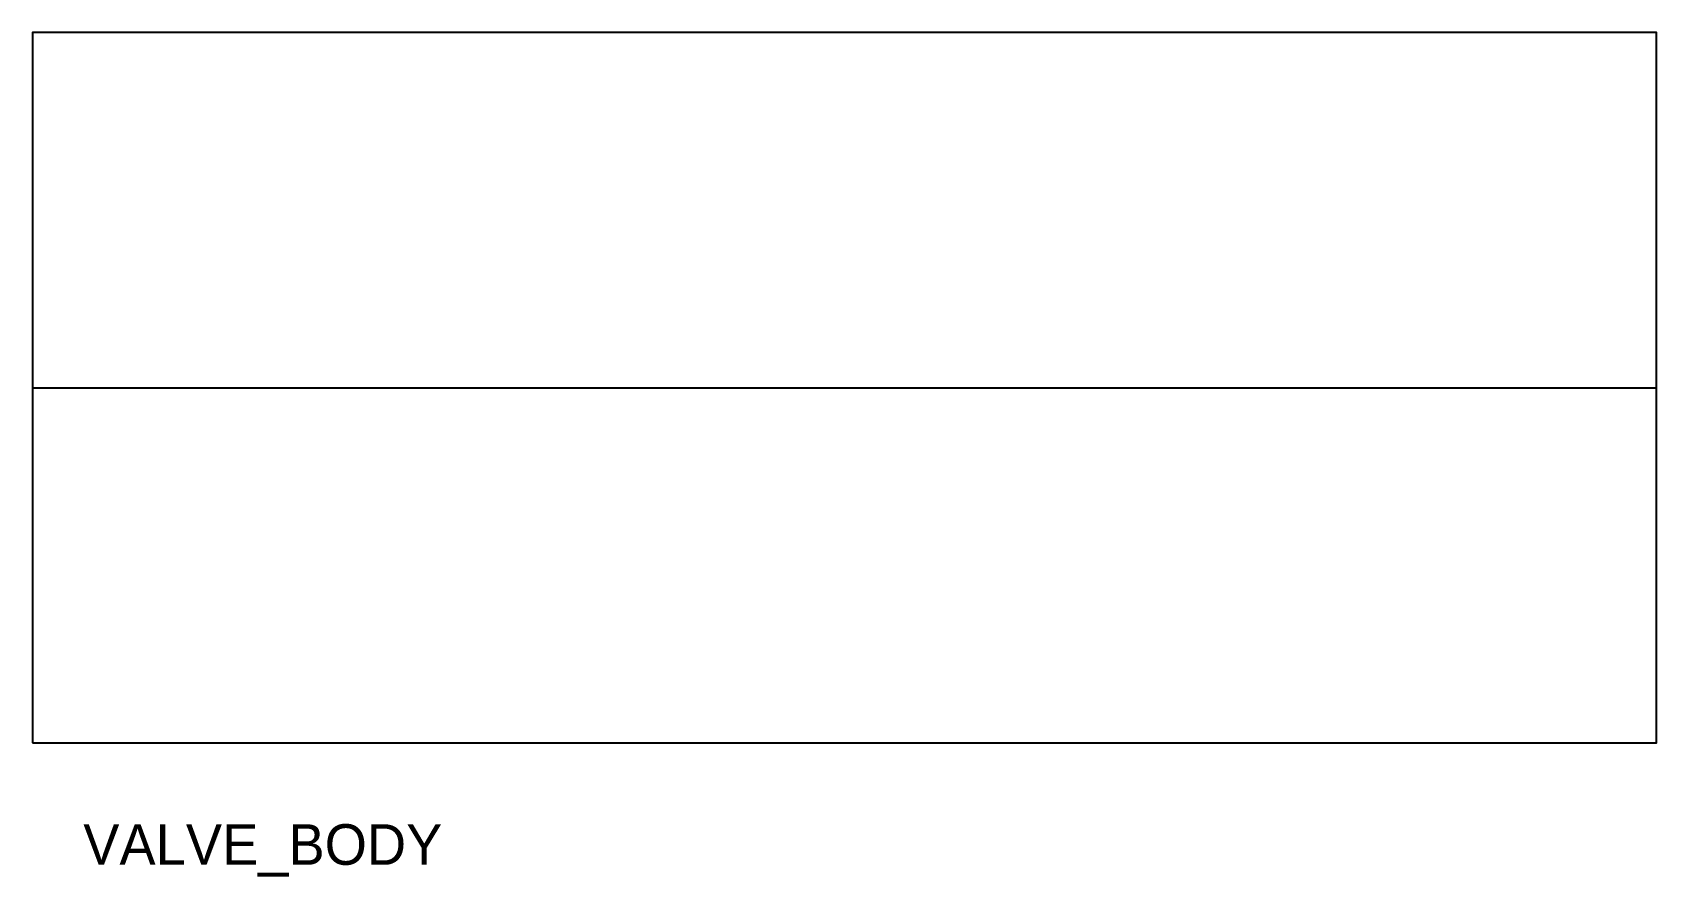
# Model space of a CAD drawing. Header units: metres. Extents: x 0 to 160, y -13 to 70.
import ezdxf

# ---------------------------------------------------------------- set-up
doc = ezdxf.new("R2010")
doc.units = ezdxf.units.M
for name, color, linetype in [('ANNOTATION', 7, 'Continuous'), ('CENTER', 7, 'Continuous'), ('OUTLINE', 7, 'Continuous')]:
    doc.layers.add(name, color=color, linetype=linetype)

msp = doc.modelspace()

# ---------------------------------------------------------------- linework, layer by layer
at = {"layer": 'CENTER'}
msp.add_line((0, 35), (160, 35), dxfattribs=at)
at = {"layer": 'OUTLINE'}
msp.add_lwpolyline([(0, 0), (160, 0), (160, 70), (0, 70)], close=True, dxfattribs=at)

# ---------------------------------------------------------------- texts
at = {"layer": 'ANNOTATION'}
msp.add_text('VALVE_BODY', height=4, dxfattribs=at).set_placement((5, -12))

doc.saveas('drawing.dxf')
